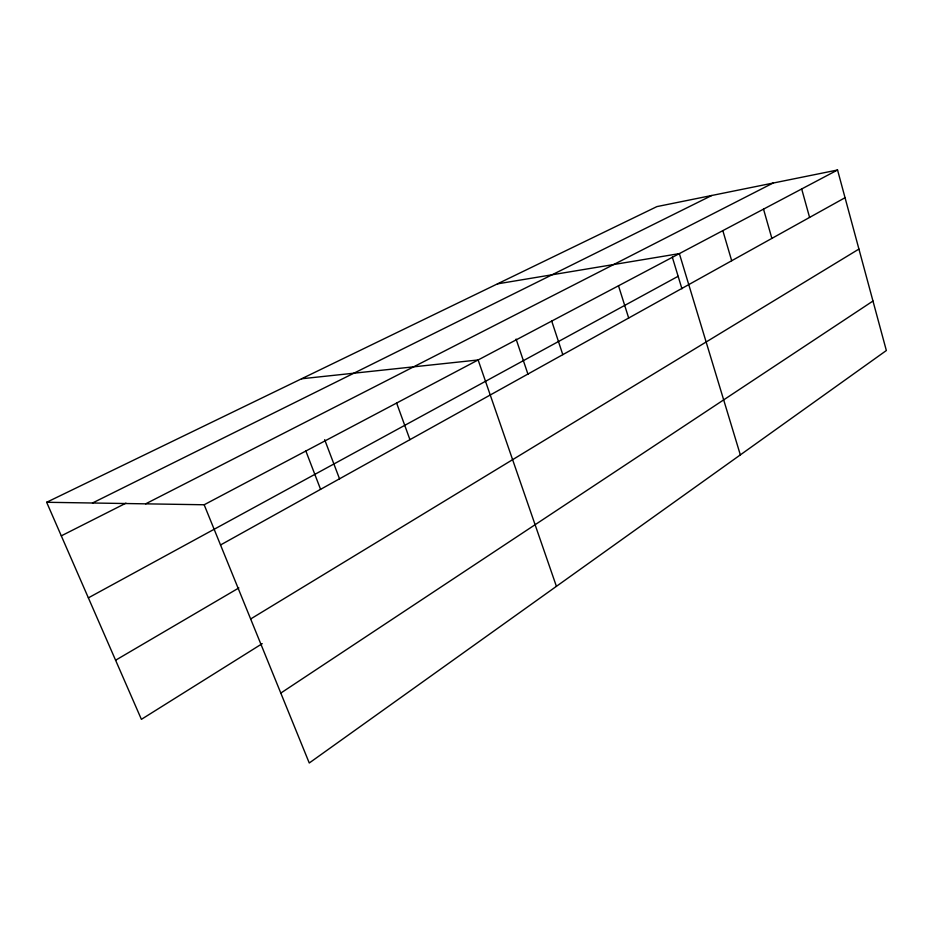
<?xml version="1.0" encoding="UTF-8"?>
<svg xmlns="http://www.w3.org/2000/svg" width="933" height="933" viewBox="0 0 933 933"><rect width="100%" height="100%" fill="white"/><g stroke="black" fill="none" stroke-linecap="round" stroke-linejoin="round"><path stroke-width="1.4" d="M280.798 693.079L872.973 301.032M262.231 643.653L141.396 719.343L46.65 502.281L656.914 206.601L837.554 170.004L886.35 350.528L309.255 762.996L204.164 504.765L46.65 502.281M250.65 618.976L858.92 249.076M115.599 660.226L238.86 587.942M220.526 544.977L845.041 197.714M88.367 597.855L678.128 276.285M204.164 504.765L837.554 170.004M145.653 503.843L772.99 183.09M61.31 535.845L125.978 503.155M92.484 503.004L711.774 195.487M497.452 283.865L679.364 253.613L740.335 454.884M301.557 378.775L478.128 359.963L556.406 586.344M305.861 451.012L320.579 489.347M324.672 439.688L339.577 478.956M396.618 403.044L409.937 439.653M516.089 339.087L527.985 374.296M551.718 321.069L562.797 354.657M618.497 285.778L628.679 318.025M672.285 257.065L681.941 288.798M722.83 230.638L731.682 260.739M763.521 209.132L771.871 238.393M801.68 188.967L809.587 217.424"/></g></svg>
